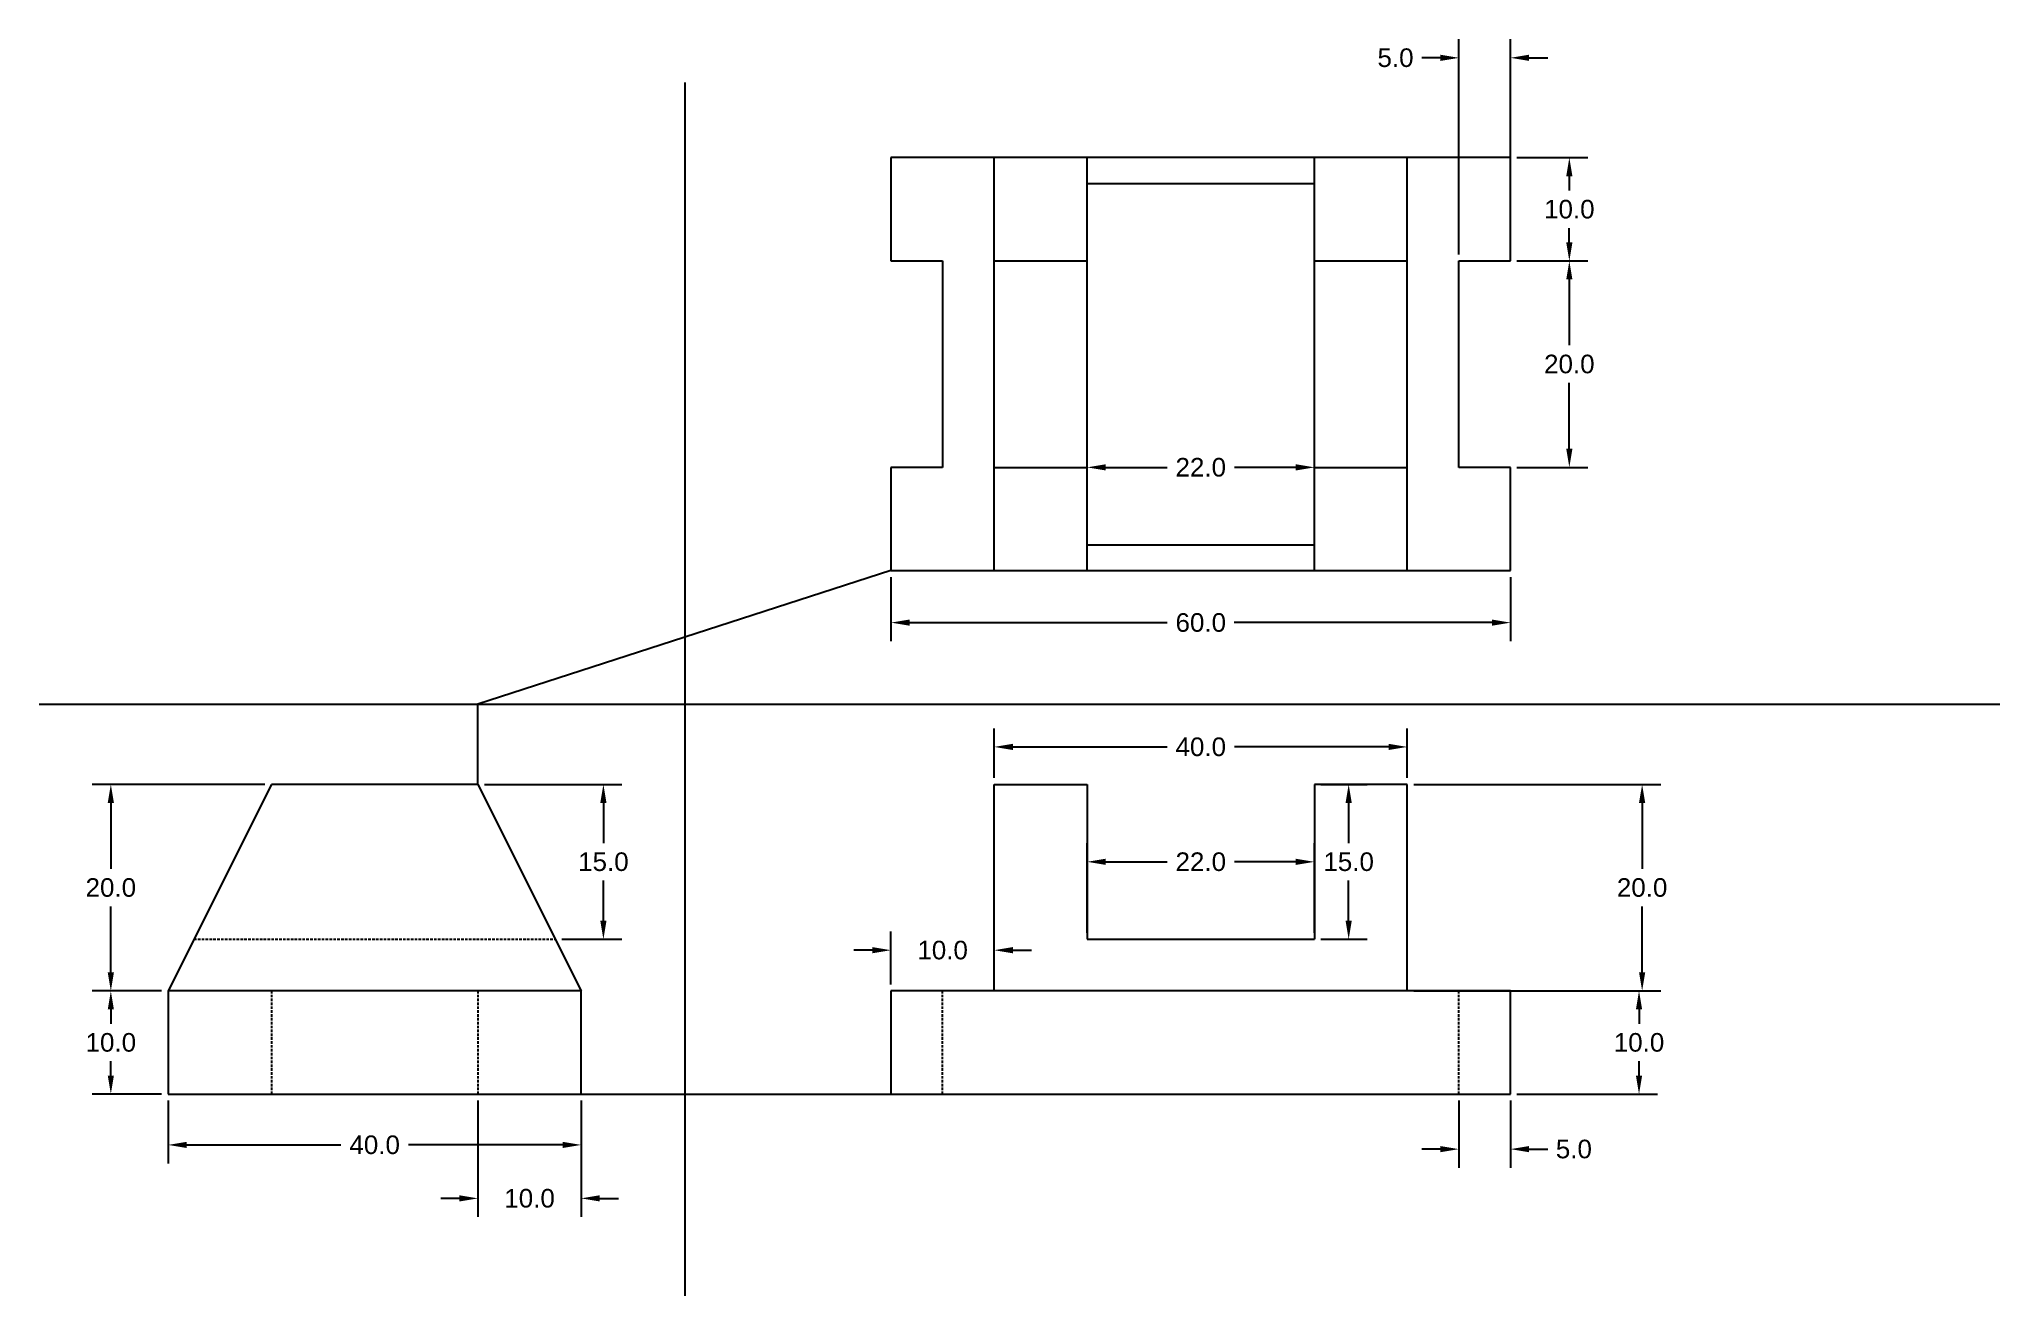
# Model space of a CAD drawing. Header units: inches. Extents: x 48 to 238, y 16 to 138.
import ezdxf

# ---------------------------------------------------------------- set-up
doc = ezdxf.new("R2010")
doc.units = ezdxf.units.IN
doc.header["$MEASUREMENT"] = 0
doc.linetypes.add('HIDDEN', pattern=[0.375, 0.25, -0.125])
for name, color, linetype in [('dymention', 1, 'Continuous'), ('hidden', 2, 'HIDDEN'), ('separation', 5, 'Continuous')]:
    doc.layers.add(name, color=color, linetype=linetype)
doc.styles.get("Standard").update_dxf_attribs({"font": 'arial.ttf'})
doc.dimstyles.get("Standard").update_dxf_attribs({"dimscale": 10, "dimtxt": 0.18, "dimasz": 0.18, "dimexe": 0.18, "dimexo": 0.0625, "dimgap": 0.09, "dimtad": 0, "dimtih": 1, "dimtoh": 1, "dimdec": 1, "dimzin": 0, "dimdsep": 46, "dimtxsty": 'Standard', "dimcen": 0.09, "dimclrt": 4, "dimadec": 0, "dimazin": 0, "dimtfac": 1, "dimtdec": 1, "dimtofl": 0, "dimtmove": 0, "dimatfit": 3, "dimfxl": 1, "dimtolj": 1, "dimtzin": 0, "dimarcsym": 0})

# ---------------------------------------------------------------- blocks, each defined once
blk = doc.blocks.new('*D1')
at = {"layer": 'Defpoints', "color": 0, "transparency": 16777216}
for p in [(190.34, 126.45), (190.34, 116.45), (196.03, 116.45)]:
    blk.add_point(p, dxfattribs=at)
at = {"layer": 'dymention', "color": 0, "lineweight": -2, "transparency": 16777216}
for p, q in [((190.96, 126.45), (197.83, 126.45)), ((196.03, 124.65), (196.03, 123.27)), ((196.03, 118.25), (196.03, 119.63)), ((190.96, 116.45), (197.83, 116.45))]:
    blk.add_line(p, q, dxfattribs=at)
at = {"layer": 'dymention', "color": 0, "transparency": 16777216}
for points in [[(195.73, 124.65), (196.33, 124.65), (196.03, 126.45)], [(195.73, 118.25), (196.33, 118.25), (196.03, 116.45)]]:
    blk.add_solid(points, dxfattribs=at)
at = {"layer": 'dymention', "color": 4, "transparency": 16777216, "insert": (196.03, 121.45), "char_height": 1.8, "attachment_point": 5}
blk.add_mtext('\\A1;10.0', dxfattribs=at)
blk = doc.blocks.new('*D2')
at = {"layer": 'Defpoints', "color": 0, "transparency": 16777216}
for p in [(190.34, 116.45), (196.03, 116.45), (190.34, 96.45)]:
    blk.add_point(p, dxfattribs=at)
at = {"layer": 'dymention', "color": 0, "lineweight": -2, "transparency": 16777216}
for p, q in [((190.96, 116.45), (197.83, 116.45)), ((196.03, 114.65), (196.03, 108.27)), ((196.03, 98.25), (196.03, 104.63)), ((190.96, 96.45), (197.83, 96.45))]:
    blk.add_line(p, q, dxfattribs=at)
at = {"layer": 'dymention', "color": 0, "transparency": 16777216}
for points in [[(195.73, 114.65), (196.33, 114.65), (196.03, 116.45)], [(195.73, 98.25), (196.33, 98.25), (196.03, 96.45)]]:
    blk.add_solid(points, dxfattribs=at)
at = {"layer": 'dymention', "color": 4, "transparency": 16777216, "insert": (196.03, 106.45), "char_height": 1.8, "attachment_point": 5}
blk.add_mtext('\\A1;20.0', dxfattribs=at)
blk = doc.blocks.new('*D3')
at = {"layer": 'Defpoints', "color": 0, "transparency": 16777216}
for p in [(185.34, 136.12), (185.34, 116.45), (190.34, 116.45)]:
    blk.add_point(p, dxfattribs=at)
at = {"layer": 'dymention', "color": 0, "lineweight": -2, "transparency": 16777216}
for p, q in [((185.34, 117.07), (185.34, 137.92)), ((190.34, 117.07), (190.34, 137.92)), ((183.54, 136.12), (181.74, 136.12)), ((192.14, 136.12), (193.94, 136.12))]:
    blk.add_line(p, q, dxfattribs=at)
at = {"layer": 'dymention', "color": 0, "transparency": 16777216}
for points in [[(183.54, 136.42), (183.54, 135.82), (185.34, 136.12)], [(192.14, 136.42), (192.14, 135.82), (190.34, 136.12)]]:
    blk.add_solid(points, dxfattribs=at)
at = {"layer": 'dymention', "color": 4, "transparency": 16777216, "insert": (179.2, 136.12), "char_height": 1.8, "attachment_point": 5}
blk.add_mtext('\\A1;5.0', dxfattribs=at)
blk = doc.blocks.new('*D4')
at = {"layer": 'Defpoints', "color": 0, "transparency": 16777216}
for p in [(149.34, 96.45), (171.34, 96.45), (171.34, 96.45)]:
    blk.add_point(p, dxfattribs=at)
at = {"layer": 'dymention', "color": 0, "lineweight": -2, "transparency": 16777216}
for p, q in [((149.34, 97.07), (149.34, 98.25)), ((171.34, 97.07), (171.34, 98.25)), ((151.14, 96.45), (157.09, 96.45)), ((169.54, 96.45), (163.59, 96.45))]:
    blk.add_line(p, q, dxfattribs=at)
at = {"layer": 'dymention', "color": 0, "transparency": 16777216}
for points in [[(151.14, 96.75), (151.14, 96.15), (149.34, 96.45)], [(169.54, 96.75), (169.54, 96.15), (171.34, 96.45)]]:
    blk.add_solid(points, dxfattribs=at)
at = {"layer": 'dymention', "color": 4, "transparency": 16777216, "insert": (160.34, 96.45), "char_height": 1.8, "attachment_point": 5}
blk.add_mtext('\\A1;22.0', dxfattribs=at)
blk = doc.blocks.new('*D5')
at = {"layer": 'Defpoints', "color": 0, "transparency": 16777216}
for p in [(130.34, 86.45), (190.34, 86.45), (190.34, 81.41)]:
    blk.add_point(p, dxfattribs=at)
at = {"layer": 'dymention', "color": 0, "lineweight": -2, "transparency": 16777216}
for p, q in [((130.34, 85.82), (130.34, 79.61)), ((190.34, 85.82), (190.34, 79.61)), ((132.14, 81.41), (157.1, 81.41)), ((188.54, 81.41), (163.58, 81.41))]:
    blk.add_line(p, q, dxfattribs=at)
at = {"layer": 'dymention', "color": 0, "transparency": 16777216}
for points in [[(132.14, 81.71), (132.14, 81.11), (130.34, 81.41)], [(188.54, 81.71), (188.54, 81.11), (190.34, 81.41)]]:
    blk.add_solid(points, dxfattribs=at)
at = {"layer": 'dymention', "color": 4, "transparency": 16777216, "insert": (160.34, 81.41), "char_height": 1.8, "attachment_point": 5}
blk.add_mtext('\\A1;60.0', dxfattribs=at)
blk = doc.blocks.new('*D6')
at = {"layer": 'Defpoints', "color": 0, "transparency": 16777216}
for p in [(180.34, 69.37), (140.34, 65.74), (180.34, 65.74)]:
    blk.add_point(p, dxfattribs=at)
at = {"layer": 'dymention', "color": 0, "lineweight": -2, "transparency": 16777216}
for p, q in [((140.34, 66.36), (140.34, 71.17)), ((180.34, 66.36), (180.34, 71.17)), ((142.14, 69.37), (157.07, 69.37)), ((178.54, 69.37), (163.61, 69.37))]:
    blk.add_line(p, q, dxfattribs=at)
at = {"layer": 'dymention', "color": 0, "transparency": 16777216}
for points in [[(142.14, 69.67), (142.14, 69.07), (140.34, 69.37)], [(178.54, 69.67), (178.54, 69.07), (180.34, 69.37)]]:
    blk.add_solid(points, dxfattribs=at)
at = {"layer": 'dymention', "color": 4, "transparency": 16777216, "insert": (160.34, 69.37), "char_height": 1.8, "attachment_point": 5}
blk.add_mtext('\\A1;40.0', dxfattribs=at)
blk = doc.blocks.new('*D7')
at = {"layer": 'Defpoints', "color": 0, "transparency": 16777216}
for p in [(171.34, 58.24), (149.34, 50.74), (171.34, 50.74)]:
    blk.add_point(p, dxfattribs=at)
at = {"layer": 'dymention', "color": 0, "lineweight": -2, "transparency": 16777216}
for p, q in [((149.34, 51.36), (149.34, 60.04)), ((171.34, 51.36), (171.34, 60.04)), ((151.14, 58.24), (157.09, 58.24)), ((169.54, 58.24), (163.59, 58.24))]:
    blk.add_line(p, q, dxfattribs=at)
at = {"layer": 'dymention', "color": 0, "transparency": 16777216}
for points in [[(151.14, 58.54), (151.14, 57.94), (149.34, 58.24)], [(169.54, 58.54), (169.54, 57.94), (171.34, 58.24)]]:
    blk.add_solid(points, dxfattribs=at)
at = {"layer": 'dymention', "color": 4, "transparency": 16777216, "insert": (160.34, 58.24), "char_height": 1.8, "attachment_point": 5}
blk.add_mtext('\\A1;22.0', dxfattribs=at)
blk = doc.blocks.new('*D9')
at = {"layer": 'Defpoints', "color": 0, "transparency": 16777216}
for p in [(180.34, 65.74), (180.34, 45.74), (203.08, 45.74)]:
    blk.add_point(p, dxfattribs=at)
at = {"layer": 'dymention', "color": 0, "lineweight": -2, "transparency": 16777216}
for p, q in [((180.96, 65.74), (204.88, 65.74)), ((203.08, 63.94), (203.08, 57.56)), ((203.08, 47.54), (203.08, 53.92)), ((180.96, 45.74), (204.88, 45.74))]:
    blk.add_line(p, q, dxfattribs=at)
at = {"layer": 'dymention', "color": 0, "transparency": 16777216}
for points in [[(202.78, 63.94), (203.38, 63.94), (203.08, 65.74)], [(202.78, 47.54), (203.38, 47.54), (203.08, 45.74)]]:
    blk.add_solid(points, dxfattribs=at)
at = {"layer": 'dymention', "color": 4, "transparency": 16777216, "insert": (203.08, 55.74), "char_height": 1.8, "attachment_point": 5}
blk.add_mtext('\\A1;20.0', dxfattribs=at)
blk = doc.blocks.new('*D10')
at = {"layer": 'Defpoints', "color": 0, "transparency": 16777216}
for p in [(185.34, 35.74), (190.34, 35.74), (190.34, 30.41)]:
    blk.add_point(p, dxfattribs=at)
at = {"layer": 'dymention', "color": 0, "lineweight": -2, "transparency": 16777216}
for p, q in [((185.34, 35.11), (185.34, 28.61)), ((190.34, 35.11), (190.34, 28.61)), ((183.54, 30.41), (181.74, 30.41)), ((192.14, 30.41), (193.94, 30.41))]:
    blk.add_line(p, q, dxfattribs=at)
at = {"layer": 'dymention', "color": 0, "transparency": 16777216}
for points in [[(183.54, 30.71), (183.54, 30.11), (185.34, 30.41)], [(192.14, 30.71), (192.14, 30.11), (190.34, 30.41)]]:
    blk.add_solid(points, dxfattribs=at)
at = {"layer": 'dymention', "color": 4, "transparency": 16777216, "insert": (196.47, 30.41), "char_height": 1.8, "attachment_point": 5}
blk.add_mtext('\\A1;5.0', dxfattribs=at)
blk = doc.blocks.new('*D11')
at = {"layer": 'Defpoints', "color": 0, "transparency": 16777216}
for p in [(190.34, 45.74), (190.34, 35.74), (202.78, 35.74)]:
    blk.add_point(p, dxfattribs=at)
at = {"layer": 'dymention', "color": 0, "lineweight": -2, "transparency": 16777216}
for p, q in [((190.96, 45.74), (204.58, 45.74)), ((202.78, 43.94), (202.78, 42.56)), ((202.78, 37.54), (202.78, 38.92)), ((190.96, 35.74), (204.58, 35.74))]:
    blk.add_line(p, q, dxfattribs=at)
at = {"layer": 'dymention', "color": 0, "transparency": 16777216}
for points in [[(202.48, 43.94), (203.08, 43.94), (202.78, 45.74)], [(202.48, 37.54), (203.08, 37.54), (202.78, 35.74)]]:
    blk.add_solid(points, dxfattribs=at)
at = {"layer": 'dymention', "color": 4, "transparency": 16777216, "insert": (202.78, 40.74), "char_height": 1.8, "attachment_point": 5}
blk.add_mtext('\\A1;10.0', dxfattribs=at)
blk = doc.blocks.new('*D12')
at = {"layer": 'Defpoints', "color": 0, "transparency": 16777216}
for p in [(140.34, 49.68), (130.34, 45.74), (140.34, 45.74)]:
    blk.add_point(p, dxfattribs=at)
at = {"layer": 'dymention', "color": 0, "lineweight": -2, "transparency": 16777216}
for p, q in [((130.34, 46.36), (130.34, 51.48)), ((140.34, 46.36), (140.34, 51.48)), ((128.54, 49.68), (126.74, 49.68)), ((142.14, 49.68), (143.94, 49.68))]:
    blk.add_line(p, q, dxfattribs=at)
at = {"layer": 'dymention', "color": 0, "transparency": 16777216}
for points in [[(128.54, 49.98), (128.54, 49.38), (130.34, 49.68)], [(142.14, 49.98), (142.14, 49.38), (140.34, 49.68)]]:
    blk.add_solid(points, dxfattribs=at)
at = {"layer": 'dymention', "color": 4, "transparency": 16777216, "insert": (135.34, 49.68), "char_height": 1.8, "attachment_point": 5}
blk.add_mtext('\\A1;10.0', dxfattribs=at)
blk = doc.blocks.new('*D13')
at = {"layer": 'Defpoints', "color": 0, "transparency": 16777216}
for p in [(171.34, 65.74), (171.34, 50.74), (174.66, 50.74)]:
    blk.add_point(p, dxfattribs=at)
at = {"layer": 'dymention', "color": 0, "lineweight": -2, "transparency": 16777216}
for p, q in [((171.96, 65.74), (176.46, 65.74)), ((174.66, 63.94), (174.66, 60.06)), ((174.66, 52.54), (174.66, 56.42)), ((171.96, 50.74), (176.46, 50.74))]:
    blk.add_line(p, q, dxfattribs=at)
at = {"layer": 'dymention', "color": 0, "transparency": 16777216}
for points in [[(174.36, 63.94), (174.96, 63.94), (174.66, 65.74)], [(174.36, 52.54), (174.96, 52.54), (174.66, 50.74)]]:
    blk.add_solid(points, dxfattribs=at)
at = {"layer": 'dymention', "color": 4, "transparency": 16777216, "insert": (174.66, 58.24), "char_height": 1.8, "attachment_point": 5}
blk.add_mtext('\\A1;15.0', dxfattribs=at)
blk = doc.blocks.new('*D14')
at = {"layer": 'Defpoints', "color": 0, "transparency": 16777216}
for p in [(54.79, 45.74), (60.34, 45.74), (60.34, 35.74)]:
    blk.add_point(p, dxfattribs=at)
at = {"layer": 'dymention', "color": 0, "lineweight": -2, "transparency": 16777216}
for p, q in [((59.71, 45.74), (52.99, 45.74)), ((54.79, 43.94), (54.79, 42.56)), ((54.79, 37.54), (54.79, 38.92)), ((59.71, 35.74), (52.99, 35.74))]:
    blk.add_line(p, q, dxfattribs=at)
at = {"layer": 'dymention', "color": 0, "transparency": 16777216}
for points in [[(54.49, 43.94), (55.09, 43.94), (54.79, 45.74)], [(54.49, 37.54), (55.09, 37.54), (54.79, 35.74)]]:
    blk.add_solid(points, dxfattribs=at)
at = {"layer": 'dymention', "color": 4, "transparency": 16777216, "insert": (54.79, 40.74), "char_height": 1.8, "attachment_point": 5}
blk.add_mtext('\\A1;10.0', dxfattribs=at)
blk = doc.blocks.new('*D15')
at = {"layer": 'Defpoints', "color": 0, "transparency": 16777216}
for p in [(70.34, 65.74), (54.79, 45.74), (60.34, 45.74)]:
    blk.add_point(p, dxfattribs=at)
at = {"layer": 'dymention', "color": 0, "lineweight": -2, "transparency": 16777216}
for p, q in [((69.71, 65.74), (52.99, 65.74)), ((54.79, 63.94), (54.79, 57.56)), ((54.79, 47.54), (54.79, 53.92)), ((59.71, 45.74), (52.99, 45.74))]:
    blk.add_line(p, q, dxfattribs=at)
at = {"layer": 'dymention', "color": 0, "transparency": 16777216}
for points in [[(54.49, 63.94), (55.09, 63.94), (54.79, 65.74)], [(54.49, 47.54), (55.09, 47.54), (54.79, 45.74)]]:
    blk.add_solid(points, dxfattribs=at)
at = {"layer": 'dymention', "color": 4, "transparency": 16777216, "insert": (54.79, 55.74), "char_height": 1.8, "attachment_point": 5}
blk.add_mtext('\\A1;20.0', dxfattribs=at)
blk = doc.blocks.new('*D16')
at = {"layer": 'Defpoints', "color": 0, "transparency": 16777216}
for p in [(60.34, 35.74), (100.34, 35.74), (100.34, 30.82)]:
    blk.add_point(p, dxfattribs=at)
at = {"layer": 'dymention', "color": 0, "lineweight": -2, "transparency": 16777216}
for p, q in [((60.34, 35.11), (60.34, 29.02)), ((100.34, 35.11), (100.34, 29.02)), ((62.14, 30.82), (77.07, 30.82)), ((98.54, 30.82), (83.61, 30.82))]:
    blk.add_line(p, q, dxfattribs=at)
at = {"layer": 'dymention', "color": 0, "transparency": 16777216}
for points in [[(62.14, 31.12), (62.14, 30.52), (60.34, 30.82)], [(98.54, 31.12), (98.54, 30.52), (100.34, 30.82)]]:
    blk.add_solid(points, dxfattribs=at)
at = {"layer": 'dymention', "color": 4, "transparency": 16777216, "insert": (80.34, 30.82), "char_height": 1.8, "attachment_point": 5}
blk.add_mtext('\\A1;40.0', dxfattribs=at)
blk = doc.blocks.new('*D17')
at = {"layer": 'Defpoints', "color": 0, "transparency": 16777216}
for p in [(90.34, 65.74), (97.84, 50.74), (102.49, 50.74)]:
    blk.add_point(p, dxfattribs=at)
at = {"layer": 'dymention', "color": 0, "lineweight": -2, "transparency": 16777216}
for p, q in [((90.96, 65.74), (104.29, 65.74)), ((102.49, 63.94), (102.49, 60.06)), ((102.49, 52.54), (102.49, 56.42)), ((98.46, 50.74), (104.29, 50.74))]:
    blk.add_line(p, q, dxfattribs=at)
at = {"layer": 'dymention', "color": 0, "transparency": 16777216}
for points in [[(102.19, 63.94), (102.79, 63.94), (102.49, 65.74)], [(102.19, 52.54), (102.79, 52.54), (102.49, 50.74)]]:
    blk.add_solid(points, dxfattribs=at)
at = {"layer": 'dymention', "color": 4, "transparency": 16777216, "insert": (102.49, 58.24), "char_height": 1.8, "attachment_point": 5}
blk.add_mtext('\\A1;15.0', dxfattribs=at)
blk = doc.blocks.new('*D18')
at = {"layer": 'Defpoints', "color": 0, "transparency": 16777216}
for p in [(90.34, 35.74), (100.34, 35.74), (100.34, 25.64)]:
    blk.add_point(p, dxfattribs=at)
at = {"layer": 'dymention', "color": 0, "lineweight": -2, "transparency": 16777216}
for p, q in [((90.34, 35.11), (90.34, 23.84)), ((100.34, 35.11), (100.34, 23.84)), ((88.54, 25.64), (86.74, 25.64)), ((102.14, 25.64), (103.94, 25.64))]:
    blk.add_line(p, q, dxfattribs=at)
at = {"layer": 'dymention', "color": 0, "transparency": 16777216}
for points in [[(88.54, 25.94), (88.54, 25.34), (90.34, 25.64)], [(102.14, 25.94), (102.14, 25.34), (100.34, 25.64)]]:
    blk.add_solid(points, dxfattribs=at)
at = {"layer": 'dymention', "color": 4, "transparency": 16777216, "insert": (95.34, 25.64), "char_height": 1.8, "attachment_point": 5}
blk.add_mtext('\\A1;10.0', dxfattribs=at)

msp = doc.modelspace()

# ---------------------------------------------------------------- linework, layer by layer
for p, q in [((190.34, 126.45), (130.34, 126.45)), ((130.34, 126.45), (130.34, 116.45)), ((140.34, 86.45), (140.34, 126.45)), ((149.34, 86.45), (149.34, 126.45)), ((171.34, 86.45), (171.34, 126.45)), ((180.34, 86.45), (180.34, 126.45)), ((190.34, 116.45), (190.34, 126.45)), ((130.34, 116.45), (135.34, 116.45)), ((135.34, 116.45), (135.34, 96.45)), ((140.34, 116.45), (149.34, 116.45)), ((171.34, 116.45), (180.34, 116.45)), ((185.34, 96.45), (185.34, 116.45)), ((185.34, 116.45), (190.34, 116.45)), ((135.34, 96.45), (130.34, 96.45)), ((130.34, 96.45), (130.34, 86.45)), ((140.34, 96.45), (149.34, 96.45)), ((171.34, 96.45), (180.34, 96.45)), ((190.34, 96.45), (185.34, 96.45)), ((190.34, 86.45), (190.34, 96.45)), ((149.34, 86.45), (149.34, 92.04)), ((130.34, 86.45), (140.34, 86.45)), ((140.34, 86.45), (180.34, 86.45)), ((180.34, 86.45), (190.34, 86.45)), ((70.34, 65.74), (60.34, 45.74)), ((90.34, 65.74), (70.34, 65.74)), ((90.34, 65.74), (100.34, 45.74)), ((140.34, 45.74), (140.34, 65.74)), ((140.34, 65.74), (149.34, 65.74)), ((149.34, 65.74), (149.34, 50.74)), ((180.34, 65.74), (171.34, 65.74)), ((171.34, 65.74), (171.34, 50.74)), ((180.34, 45.74), (180.34, 65.74)), ((149.34, 50.74), (171.34, 50.74)), ((70.34, 45.74), (60.34, 45.74)), ((60.34, 45.74), (60.34, 35.74)), ((90.34, 45.74), (70.34, 45.74)), ((100.34, 45.74), (90.34, 45.74)), ((100.34, 35.74), (100.34, 45.74)), ((140.34, 45.74), (130.34, 45.74)), ((130.34, 45.74), (130.34, 35.74)), ((180.34, 45.74), (140.34, 45.74)), ((190.34, 45.74), (180.34, 45.74)), ((190.34, 35.74), (190.34, 45.74)), ((60.34, 35.74), (70.34, 35.74)), ((70.34, 35.74), (90.34, 35.74)), ((90.34, 35.74), (100.34, 35.74)), ((130.34, 35.74), (190.34, 35.74))]:
    msp.add_line(p, q)
at = {"color": 7, "true_color": 0xffffff}
for p, q in [((149.34, 123.95), (171.34, 123.95)), ((149.34, 88.95), (171.34, 88.95))]:
    msp.add_line(p, q, dxfattribs=at)
at = {"layer": 'hidden', "color": 2, "linetype": 'HIDDEN'}
for p, q in [((62.84, 50.74), (97.84, 50.74)), ((70.34, 45.74), (70.34, 35.74)), ((90.34, 45.74), (90.34, 35.74)), ((135.34, 35.74), (135.34, 45.74)), ((185.34, 35.74), (185.34, 45.74))]:
    msp.add_line(p, q, dxfattribs=at)
at = {"layer": 'hidden', "color": 5, "linetype": 'Continuous'}
msp.add_line((100.34, 35.74), (130.34, 35.74), dxfattribs=at)
at = {"layer": 'separation', "color": 5, "linetype": 'Continuous'}
for p, q in [((110.37, 133.74), (110.37, 16.2)), ((130.34, 86.45), (90.34, 73.5)), ((47.85, 73.5), (153.99, 73.5)), ((90.34, 65.74), (90.34, 73.5))]:
    msp.add_line(p, q, dxfattribs=at)
at = {"layer": 'separation', "color": 5}
msp.add_line((153.99, 73.5), (237.72, 73.5), dxfattribs=at)

# ---------------------------------------------------------------- dimensions: what is measured, and where the dimension line sits
at = {"layer": 'dymention', "color": 1}
for base, p1, p2, picture, middle in [((185.34, 136.12), (190.34, 116.45), (185.34, 116.45), '*D3', (179.2, 136.12)), ((171.34, 96.45), (149.34, 96.45), (171.34, 96.45), '*D4', (160.34, 96.45)), ((190.34, 81.41), (130.34, 86.45), (190.34, 86.45), '*D5', (160.34, 81.41)), ((180.34, 69.37), (140.34, 65.74), (180.34, 65.74), '*D6', (160.34, 69.37)), ((171.34, 58.24), (149.34, 50.74), (171.34, 50.74), '*D7', (160.34, 58.24)), ((140.34, 49.68), (130.34, 45.74), (140.34, 45.74), '*D12', (135.34, 49.68)), ((100.34, 30.82), (60.34, 35.74), (100.34, 35.74), '*D16', (80.34, 30.82)), ((100.34, 25.64), (90.34, 35.74), (100.34, 35.74), '*D18', (95.34, 25.64)), ((190.34, 30.41), (185.34, 35.74), (190.34, 35.74), '*D10', (196.47, 30.41))]:
    dim = msp.add_linear_dim(base=base, p1=p1, p2=p2, dimstyle='Standard', dxfattribs=at)
    dim.commit()
    dim.dimension.update_dxf_attribs({"geometry": picture, "text_midpoint": middle})
for base, p1, p2, picture, middle in [((196.03, 116.45), (190.34, 126.45), (190.34, 116.45), '*D1', (196.03, 121.45)), ((196.03, 116.45), (190.34, 96.45), (190.34, 116.45), '*D2', (196.03, 106.45)), ((54.79, 45.74), (70.34, 65.74), (60.34, 45.74), '*D15', (54.79, 55.74)), ((102.49, 50.74), (90.34, 65.74), (97.84, 50.74), '*D17', (102.49, 58.24)), ((174.66, 50.74), (171.34, 65.74), (171.34, 50.74), '*D13', (174.66, 58.24)), ((203.08, 45.74), (180.34, 65.74), (180.34, 45.74), '*D9', (203.08, 55.74)), ((54.79, 45.74), (60.34, 35.74), (60.34, 45.74), '*D14', (54.79, 40.74)), ((202.78, 35.74), (190.34, 45.74), (190.34, 35.74), '*D11', (202.78, 40.74))]:
    dim = msp.add_linear_dim(base=base, p1=p1, p2=p2, angle=90, dimstyle='Standard', dxfattribs=at)
    dim.commit()
    dim.dimension.update_dxf_attribs({"geometry": picture, "text_midpoint": middle})

doc.saveas('drawing.dxf')
